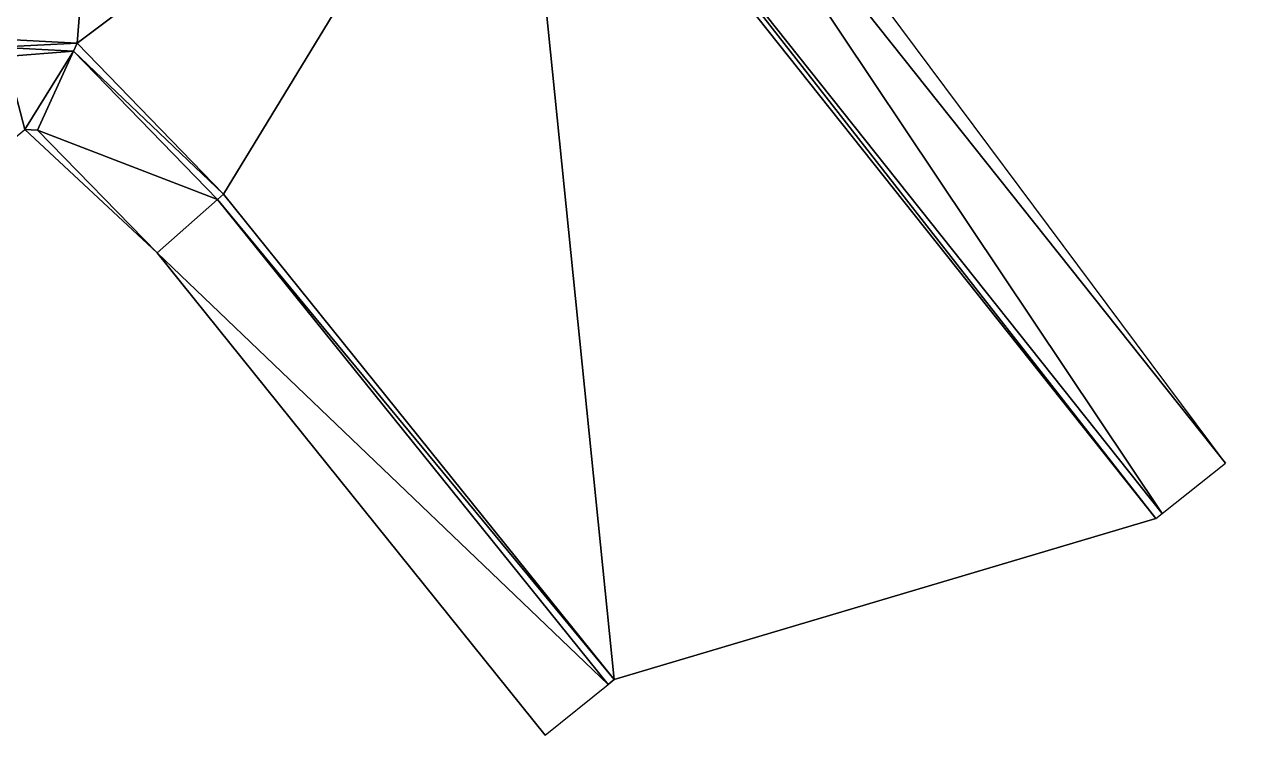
# Model space of a CAD drawing. Header units: metres. Extents: x 7513097.9 to 7513162, y 4691686.1 to 4691732.8.
# Drawn here: x 7513130.55 to 7513144.51, y 4691686.09 to 4691694.1 of the extents above; entities that cross this region are included whole.
import ezdxf

# ---------------------------------------------------------------- set-up
doc = ezdxf.new("R2010")
doc.units = ezdxf.units.M
for name, color, linetype in [('Asfallt', 8, 'Continuous'), ('Terreni', 37, 'Continuous'), ('Trotuari', 47, 'Continuous')]:
    doc.layers.add(name, color=color, linetype=linetype)

msp = doc.modelspace()

# ---------------------------------------------------------------- linework, layer by layer
at = {"layer": 'Asfallt'}
for points in [[(7513143.3, 4691688.534, 574.432), (7513136.091, 4691697.604, 574.446), (7513135.986, 4691697.808, 574.458), (7513136.672, 4691698.744, 574.509), (7513148.195, 4691709.801, 574.604), (7513161.27, 4691722.668, 574.795)], [(7513122.085, 4691687.202, 574.355), (7513130.218, 4691693.937, 574.481), (7513131.144, 4691693.888, 574.475), (7513132.795, 4691692.189, 574.468), (7513137.197, 4691686.719, 574.452)]]:
    msp.add_polyline3d(points, dxfattribs=at)
at = {"layer": 'Terreni', "linetype": 'Continuous', "lineweight": -3}
for points in [[(7513130.218, 4691693.937, 574.481), (7513131.451, 4691697.729, 574.481), (7513126.424, 4691698.811, 574.472)], [(7513144.083, 4691689.156, 574.605), (7513137.427, 4691698.083, 574.682), (7513137.216, 4691697.795, 574.619)], [(7513130.218, 4691693.937, 574.481), (7513131.144, 4691693.888, 574.475), (7513131.451, 4691697.729, 574.481)], [(7513131.451, 4691697.729, 574.481), (7513131.144, 4691693.888, 574.475), (7513136.091, 4691697.604, 574.446)], [(7513143.371, 4691688.59, 574.555), (7513137.216, 4691697.795, 574.619), (7513136.167, 4691697.653, 574.569)], [(7513144.083, 4691689.156, 574.605), (7513137.216, 4691697.795, 574.619), (7513143.371, 4691688.59, 574.555)], [(7513136.091, 4691697.604, 574.446), (7513131.144, 4691693.888, 574.475), (7513132.795, 4691692.189, 574.468)], [(7513137.197, 4691686.719, 574.355), (7513136.091, 4691697.604, 574.446), (7513132.795, 4691692.189, 574.468)], [(7513136.167, 4691697.653, 574.569), (7513136.091, 4691697.604, 574.446), (7513143.3, 4691688.534, 574.432)], [(7513137.197, 4691686.719, 574.355), (7513143.3, 4691688.534, 574.432), (7513136.091, 4691697.604, 574.446)], [(7513136.167, 4691697.653, 574.569), (7513143.3, 4691688.534, 574.432), (7513143.371, 4691688.59, 574.555)], [(7513131.144, 4691693.888, 574.355), (7513131.144, 4691693.888, 574.475), (7513130.218, 4691693.937, 574.481)], [(7513131.144, 4691693.888, 574.355), (7513130.218, 4691693.937, 574.481), (7513130.248, 4691693.845, 574.604)], [(7513131.144, 4691693.888, 574.355), (7513130.248, 4691693.845, 574.604), (7513131.104, 4691693.8, 574.604)], [(7513130.248, 4691693.845, 574.604), (7513130.342, 4691693.74, 574.498), (7513131.104, 4691693.8, 574.604)], [(7513131.104, 4691693.8, 574.604), (7513130.342, 4691693.74, 574.498), (7513130.555, 4691692.918, 574.654)], [(7513131.104, 4691693.8, 574.604), (7513130.555, 4691692.918, 574.654), (7513130.7, 4691692.91, 574.648)], [(7513131.104, 4691693.8, 574.604), (7513130.7, 4691692.91, 574.648), (7513132.728, 4691692.129, 574.591)], [(7513131.144, 4691693.888, 574.355), (7513131.104, 4691693.8, 574.604), (7513132.795, 4691692.189, 574.468)], [(7513131.144, 4691693.888, 574.355), (7513131.104, 4691693.8, 574.604), (7513131.104, 4691693.8, 574.604)], [(7513131.104, 4691693.8, 574.604), (7513132.795, 4691692.189, 574.468), (7513131.104, 4691693.8, 574.604)], [(7513131.104, 4691693.8, 574.604), (7513132.728, 4691692.129, 574.591), (7513132.795, 4691692.189, 574.468)], [(7513132.795, 4691692.189, 574.468), (7513131.144, 4691693.888, 574.475), (7513131.144, 4691693.888, 574.355)], [(7513130.555, 4691692.918, 574.654), (7513130.555, 4691692.918, 574.654), (7513130.342, 4691693.74, 574.498)], [(7513130.7, 4691692.91, 574.648), (7513130.555, 4691692.918, 574.654), (7513130.555, 4691692.918, 574.654)], [(7513130.7, 4691692.91, 574.648), (7513130.7, 4691692.91, 574.648), (7513130.555, 4691692.918, 574.654)], [(7513132.046, 4691691.525, 574.641), (7513130.7, 4691692.91, 574.648), (7513130.555, 4691692.918, 574.654)], [(7513132.046, 4691691.525, 574.641), (7513132.728, 4691692.129, 574.591), (7513130.7, 4691692.91, 574.648)], [(7513132.046, 4691691.525, 574.641), (7513130.7, 4691692.91, 574.648), (7513130.7, 4691692.91, 574.648)], [(7513132.046, 4691691.525, 574.641), (7513132.046, 4691691.525, 574.641), (7513132.728, 4691692.129, 574.591)], [(7513132.046, 4691691.525, 574.641), (7513137.127, 4691686.663, 574.575), (7513132.728, 4691692.129, 574.591)], [(7513137.197, 4691686.719, 574.355), (7513132.795, 4691692.189, 574.468), (7513132.728, 4691692.129, 574.591)], [(7513132.728, 4691692.129, 574.591), (7513132.728, 4691692.129, 574.591), (7513132.795, 4691692.189, 574.468)], [(7513137.127, 4691686.663, 574.575), (7513137.127, 4691686.663, 574.575), (7513132.728, 4691692.129, 574.591)], [(7513132.728, 4691692.129, 574.591), (7513137.127, 4691686.663, 574.575), (7513132.728, 4691692.129, 574.591)], [(7513137.197, 4691686.719, 574.355), (7513132.728, 4691692.129, 574.591), (7513137.127, 4691686.663, 574.575)], [(7513136.418, 4691686.092, 574.625), (7513136.418, 4691686.092, 574.625), (7513132.046, 4691691.525, 574.641)], [(7513136.418, 4691686.092, 574.625), (7513132.046, 4691691.525, 574.641), (7513132.046, 4691691.525, 574.641)], [(7513136.418, 4691686.092, 574.625), (7513137.127, 4691686.663, 574.575), (7513132.046, 4691691.525, 574.641)], [(7513137.197, 4691686.719, 574.355), (7513137.197, 4691686.719, 574.452), (7513143.3, 4691688.534, 574.432)], [(7513137.197, 4691686.719, 574.355), (7513137.127, 4691686.663, 574.575), (7513137.197, 4691686.719, 574.452)], [(7513137.127, 4691686.663, 574.575), (7513137.197, 4691686.719, 574.452), (7513137.127, 4691686.663, 574.575)]]:
    msp.add_3dface(points, dxfattribs=at)
at = {"layer": 'Trotuari'}
for points in [[(7513161.333, 4691722.604, 574.918), (7513148.258, 4691709.736, 574.727), (7513136.74, 4691698.684, 574.632), (7513136.091, 4691697.799, 574.581), (7513136.167, 4691697.653, 574.569), (7513143.37, 4691688.59, 574.555)], [(7513144.083, 4691689.156, 574.605), (7513137.216, 4691697.795, 574.619), (7513137.427, 4691698.083, 574.682), (7513148.892, 4691709.084, 574.777), (7513161.971, 4691721.955, 574.968)], [(7513137.127, 4691686.663, 574.575), (7513132.728, 4691692.129, 574.591), (7513131.104, 4691693.8, 574.604), (7513130.248, 4691693.845, 574.604), (7513122.142, 4691687.132, 574.478)], [(7513122.722, 4691686.431, 574.528), (7513130.555, 4691692.918, 574.654), (7513130.7, 4691692.91, 574.648), (7513132.046, 4691691.525, 574.641), (7513136.418, 4691686.092, 574.625)]]:
    msp.add_polyline3d(points, dxfattribs=at)

doc.saveas('drawing.dxf')
